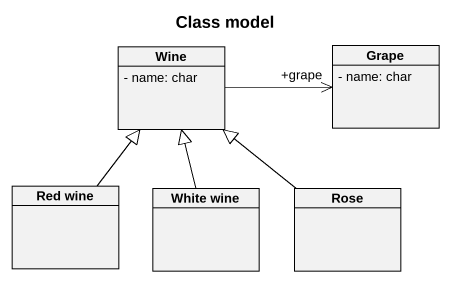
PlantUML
@startuml
title Class model
hide circle
hide empty members
skinparam classAttributeIconSize 0
class Wine {
  - name: char
}
class Grape {
  - name: char
}
class "Red wine" as Red_wine
class "White wine" as White_wine
class Rose
Wine -right-> "+grape" Grape
Red_wine -up-|> Wine
White_wine -up-|> Wine
Rose -up-|> Wine
@enduml
